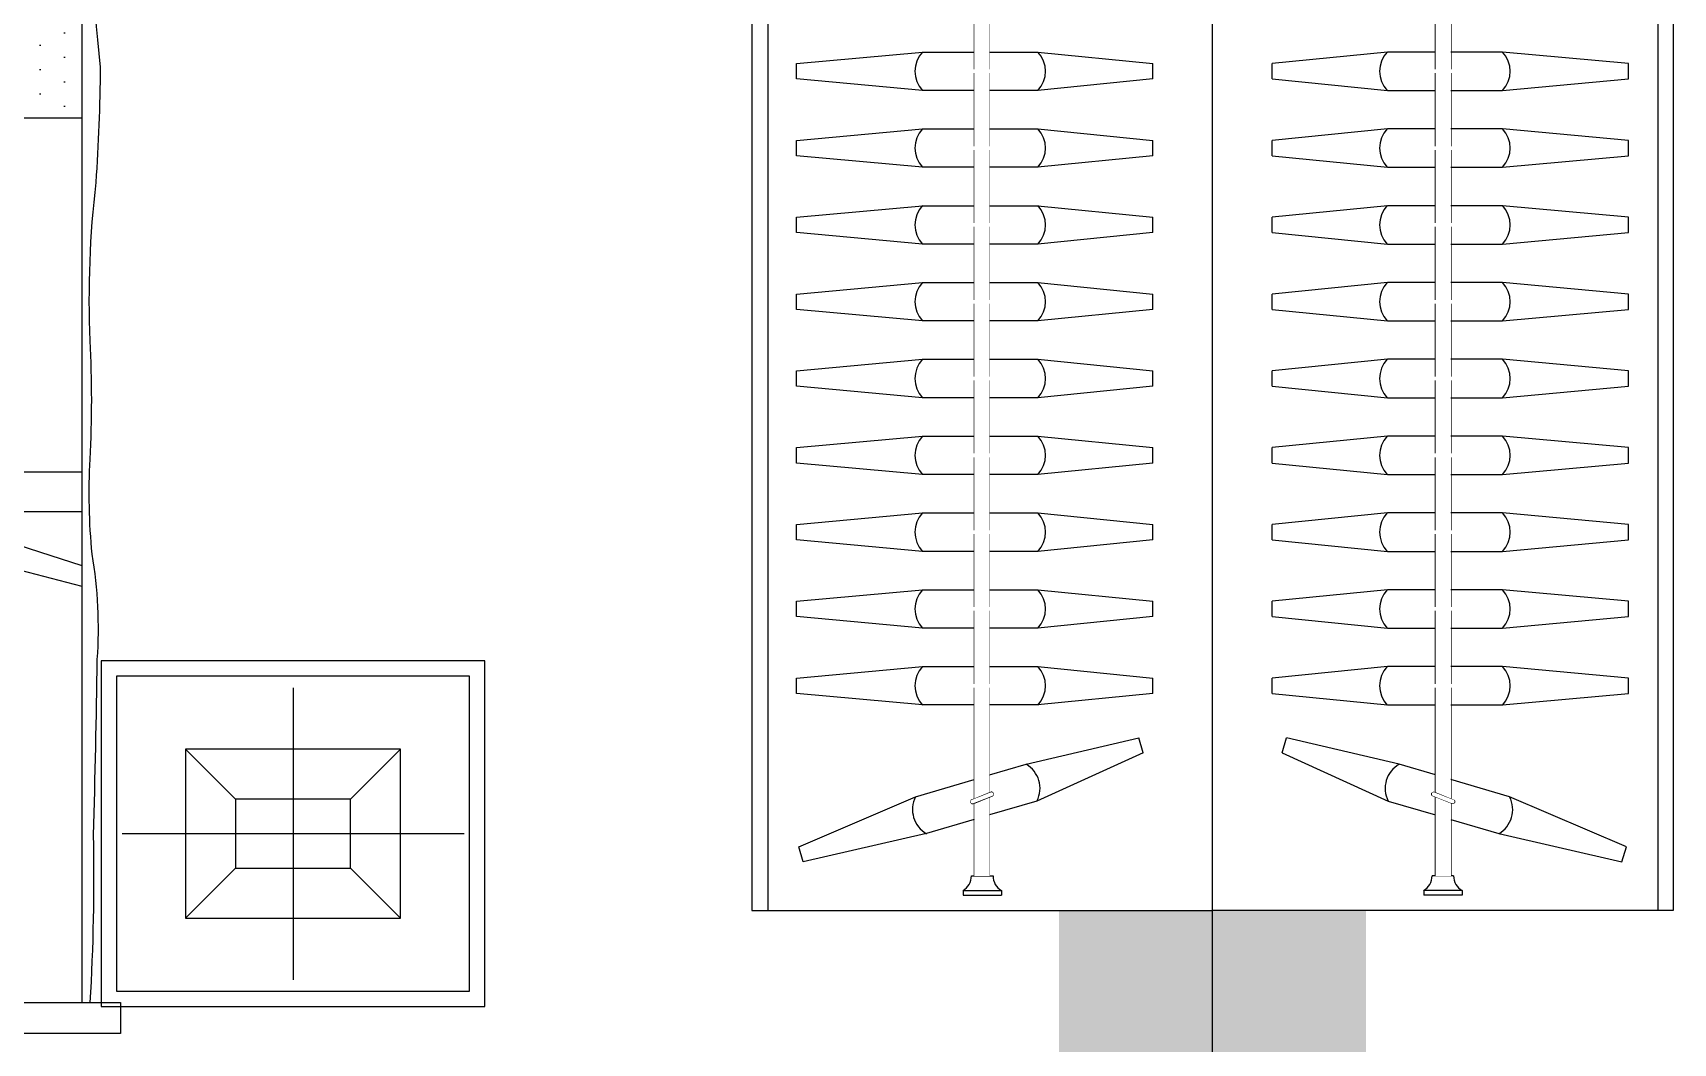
# Model space of a CAD drawing. Header units: millimetres. Extents: x -807114 to 558292, y -468455 to -61603.
# Drawn here: x -162073 to -159936, y -237987 to -236672 of the extents above; entities that cross this region are included whole.
import ezdxf

# ---------------------------------------------------------------- set-up
doc = ezdxf.new("R2010")
doc.units = ezdxf.units.MM
doc.header["$LTSCALE"] = 1000
doc.linetypes.add('DASH', pattern=[0.35, 0.25, -0.1])
doc.layers.add('FF-FURN', color=51, linetype='Continuous')
doc.layers.add('建-轴', color=1, linetype='Continuous')

# ---------------------------------------------------------------- blocks, each defined once
blk = doc.blocks.new('1800X2000床A')
at = {"linetype": 'Continuous'}
h = blk.add_hatch(dxfattribs=at)
h.set_pattern_fill('DOTS', color=57, scale=20, angle=90, style=0)
h.set_pattern_definition([(90, (-37064.08, -174013.955), (-31.75, 15.875), [0, -31.75])])
h.paths.add_polyline_path([(-900, -571.6), (-900, -171.6), (900, -171.6), (900, -571.6)])
for p, q in [((-900, 980), (-900, -1090.1)), ((900, 980), (900, -1090.1)), ((953.8, -980), (-946.7, -980))]:
    blk.add_line(p, q, dxfattribs=at)
at = {"color": 57, "linetype": 'Continuous'}
for p, q in [((900, 438.2), (585.8, 356.9)), ((900, 411.4), (-897.3, -171.6)), ((-946.7, 340.4), (-611.1, 340.4)), ((-169.7, 340.4), (140.3, 340.4)), ((656.5, 340.4), (900, 340.4)), ((-453.9, 289.6), (-946.7, 289.6)), ((402.8, 283.8), (-900, -78.9)), ((263.2, 289.6), (-292.6, 289.6)), ((900, 289.6), (424.5, 289.6)), ((900, -171.6), (-900, -171.6)), ((900, -571.6), (-900, -571.6))]:
    blk.add_line(p, q, dxfattribs=at)
at = {"linetype": 'Continuous'}
blk.add_lwpolyline([(-950, 1020), (-950, 980), (950, 980), (950, 1020), (-950, 1020), (-950, 980)], dxfattribs=at)
at = {"color": 53, "linetype": 'Continuous'}
for points in [[(914.4, -522.6, 0.011501), (915.4, -658.1, -0.027887), (914.1, -811.9, 0.011645), (918.1, -983.7, -0.522577), (807.1, -1071, -0.144021), (749, -1047.2, 0.120265), (697.5, -1028.7, 0.023323), (627.9, -1023.4, -0.068959), (565.4, -1028.2, -0.011626), (430.6, -1016.8, -0.119793), (399.6, -1010.6, 0.046791), (290.8, -1012.6, -0.023628), (190.8, -1010.5, 0.055897), (-51.3, -1012.9, -0.053528), (-91.8, -1019.8, -0.053528), (-132.3, -1012.9, 0.055897), (-374.4, -1010.5, -0.187873), (-362, -1012.6, 0.036947), (-499.8, -1010.6, 0.036442), (-634.8, -1025.7, -0.141351), (-765.6, -1028.2, 0.342539), (-828.1, -1048.6, -0.123892), (-881.4, -1090, -0.37589), (-955.7, -1056.7, -0.329446), (-938.7, -931.9, 0.211134), (-921.8, -890.9, -0.024888), (-915.1, -753.9, 0.06219), (-910.4, -626.7, 0.218233), (-943, -510.5, -0.123513), (-964.3, -410.6, -0.129887), (-943.7, -314.7, 0.095063), (-923.8, -182.3, -0.016498), (-918.2, -32.3, 0.039412), (-910.4, 173.7, -0.025508), (-910.4, 327.9, 0.038458), (-913, 451.6, -0.058958), (-919.7, 588.7, -0.00267), (-914.9, 817.2, -0.013848), (-913.2, 980, -0.011292)], [(910.6, 980, -0.018567), (914.9, 761.8, -0.00267), (919.7, 533.2, -0.058958), (913, 396.2, 0.038458), (910.4, 272.5, -0.025508), (910.4, 118.3, 0.039412), (918.2, -87.7, -0.016498), (923.8, -237.7)], [(923.8, -237.7, 0.037552), (914.4, -522.6)]]:
    blk.add_lwpolyline(points, format="xyb", dxfattribs=at)
for centre, radius, start, end in [((-407.9, -972.7), 1927.1, 79.5219, 101.0093), ((391.7, -1691.8), 2641.6, 82.6669, 98.5823), ((285.3, 706.9), 487.3, 329.872, 28.9386), ((443.9, 707.1), 1238, 170.1485, 190.6384), ((-1061.9, 702.8), 1018.5, 346.621, 13.2374), ((1936.5, 695.7), 1940.4, 173.0204, 186.6449), ((-404.9, -238.2), 948.7, 76.0297, 102.2512), ((375.5, -238.2), 948.7, 77.7488, 103.9703), ((29.9, 505.6), 661.9, 163.9263, 197.1409), ((-59.2, 505.6), 661.9, 342.8591, 16.0737), ((-1667.9, 484.6), 1505.1, 353.1514, 7.5533), ((1638.5, 484.6), 1505.1, 172.4467, 186.8486), ((393, 3966.4), 3498.4, 263.3537, 265.7442), ((293, 3966.4), 3498.4, 275.0712, 277.0989), ((-372, 3643.3), 3190, 262.7818, 265.3485), ((-472, 3643.3), 3190, 275.562, 277.4104), ((-376.1, 1254.1), 970.4, 256.4986, 282.0521), ((346.7, 1254.1), 970.4, 257.9479, 283.5014)]:
    blk.add_arc(centre, radius, start, end, dxfattribs=at)
at = {"color": 59, "linetype": 'Continuous'}
for centre, radius, start, end in [((-379.1, -2731.9), 3663.7, 84.876, 96.3909), ((1853.5, 686.6), 2630.3, 174.4826, 185.0365), ((-1148.5, 754.9), 1091.3, 346.1307, 9.5201), ((427.2, -2159.9), 3098.6, 84.0575, 98.1925), ((2200.9, 750.7), 2194.7, 175.1743, 187.1461), ((-109.7, 718.3), 864.5, 345.0144, 14.054), ((-1146.4, 492.4), 573.1, 340.1161, 22.5374), ((1117, 492.4), 573.1, 157.4626, 199.8839), ((-426.1, -501), 1200.4, 76.8202, 99.5534), ((259, 469.5), 481.3, 151.9201, 201.9524), ((396.7, -501), 1200.4, 80.4466, 103.1798), ((-288.4, 469.5), 481.3, 338.0476, 28.0799), ((-561.2, 2818.8), 2357, 279.7319, 282.3002), ((429.7, 3708.3), 3234.9, 262.6102, 264.7442), ((329.7, 3708.3), 3234.9, 274.8347, 277.4934), ((-461.2, 2818.8), 2357, 262.1069, 265.8698), ((-382.6, 2242.4), 1941.4, 262.7128, 276.541), ((353.3, 2242.4), 1941.4, 263.459, 277.2872)]:
    blk.add_arc(centre, radius, start, end, dxfattribs=at)
blk = doc.blocks.new('4afafaf2f2')
at = {"color": 59, "linetype": 'Continuous'}
for p, q in [((2143430.6, -977614.7), (2143430.6, -977169.2)), ((2143620.6, -977392), (2143240.6, -977392))]:
    blk.add_line(p, q, dxfattribs=at)
at = {"color": 57, "linetype": 'Continuous'}
for p, q in [((2143385.6, -977317), (2143320.6, -977252)), ((2143475.6, -977317), (2143540.6, -977252)), ((2143385.6, -977467), (2143320.6, -977532)), ((2143475.6, -977467), (2143540.6, -977532))]:
    blk.add_line(p, q, dxfattribs=at)
for points in [[(2143225.6, -977622), (2143635.6, -977622), (2143635.6, -977162), (2143225.6, -977162)], [(2143475.6, -977467), (2143475.6, -977317), (2143385.6, -977317), (2143385.6, -977467)]]:
    blk.add_lwpolyline(points, close=True, dxfattribs=at)
at = {"layer": 'FF-FURN'}
for points in [[(2143205.6, -977642), (2143655.6, -977642), (2143655.6, -977142), (2143205.6, -977142)], [(2143540.6, -977532), (2143540.6, -977252), (2143320.6, -977252), (2143320.6, -977532)]]:
    blk.add_lwpolyline(points, close=True, dxfattribs=at)

msp = doc.modelspace()

# ---------------------------------------------------------------- hatches: boundary and pattern name
h = msp.add_hatch(color=251)
h.dxf.hatch_style = 1
h.paths.add_polyline_path([(-160736.4, -237814.7), (-160736.4, -238214.7), (-160336.4, -238214.7), (-160336.4, -237814.7)])

# ---------------------------------------------------------------- linework, layer by layer
at = {"color": 8, "ltscale": 750}
for p, q in [((-160536.4, -237814.7), (-160536.4, -235314.7)), ((-160536.4, -237814.7), (-160536.4, -235314.7)), ((-159936.4, -235884.4), (-159936.4, -237814.7)), ((-161136.4, -235914.7), (-161136.4, -237814.7)), ((-161115.6, -235946.1), (-161115.6, -237814.7)), ((-159956.5, -235926.5), (-159956.5, -237814.7)), ((-161078.2, -236712.2), (-160914.1, -236697.2)), ((-161078.2, -236732.2), (-161078.2, -236712.2)), ((-160764.1, -236697.2), (-160614.1, -236712.2)), ((-160614.1, -236732.2), (-160614.1, -236712.2)), ((-160158.7, -236747.2), (-159994.7, -236732.2)), ((-159994.7, -236812.2), (-160158.7, -236797.2)), ((-159994.7, -236832.2), (-159994.7, -236812.2)), ((-160158.7, -236847.2), (-159994.7, -236832.2)), ((-159994.7, -236912.2), (-160158.7, -236897.2)), ((-159994.7, -236932.2), (-159994.7, -236912.2)), ((-160158.7, -236947.2), (-159994.7, -236932.2))]:
    msp.add_line(p, q, dxfattribs=at)
at = {"color": 8}
for p, q in [((-160308.7, -236697.2), (-160458.7, -236712.2)), ((-160458.7, -236732.2), (-160458.7, -236712.2)), ((-159994.7, -236712.2), (-160158.7, -236697.2)), ((-159994.7, -236732.2), (-159994.7, -236712.2)), ((-160914.1, -236747.2), (-161078.2, -236732.2)), ((-160614.1, -236732.2), (-160764.1, -236747.2)), ((-160458.7, -236732.2), (-160308.7, -236747.2)), ((-161078.2, -236812.2), (-160914.1, -236797.2)), ((-160764.1, -236797.2), (-160614.1, -236812.2)), ((-160308.7, -236797.2), (-160458.7, -236812.2)), ((-161078.2, -236832.2), (-161078.2, -236812.2)), ((-160614.1, -236832.2), (-160614.1, -236812.2)), ((-160458.7, -236832.2), (-160458.7, -236812.2)), ((-160914.1, -236847.2), (-161078.2, -236832.2)), ((-160614.1, -236832.2), (-160764.1, -236847.2)), ((-160458.7, -236832.2), (-160308.7, -236847.2)), ((-161078.2, -236912.2), (-160914.1, -236897.2)), ((-160764.1, -236897.2), (-160614.1, -236912.2)), ((-160308.7, -236897.2), (-160458.7, -236912.2)), ((-161078.2, -236932.2), (-161078.2, -236912.2)), ((-160614.1, -236932.2), (-160614.1, -236912.2)), ((-160458.7, -236932.2), (-160458.7, -236912.2)), ((-160914.1, -236947.2), (-161078.2, -236932.2)), ((-160614.1, -236932.2), (-160764.1, -236947.2)), ((-160458.7, -236932.2), (-160308.7, -236947.2)), ((-161078.2, -237012.2), (-160914.1, -236997.2)), ((-161078.2, -237032.2), (-161078.2, -237012.2)), ((-160764.1, -236997.2), (-160614.1, -237012.2)), ((-160614.1, -237032.2), (-160614.1, -237012.2)), ((-160308.7, -236997.2), (-160458.7, -237012.2)), ((-160458.7, -237032.2), (-160458.7, -237012.2)), ((-159994.7, -237012.2), (-160158.7, -236997.2)), ((-159994.7, -237032.2), (-159994.7, -237012.2)), ((-160914.1, -237047.2), (-161078.2, -237032.2)), ((-160614.1, -237032.2), (-160764.1, -237047.2)), ((-160458.7, -237032.2), (-160308.7, -237047.2)), ((-160158.7, -237047.2), (-159994.7, -237032.2)), ((-161078.2, -237112.2), (-160914.1, -237097.2)), ((-160764.1, -237097.2), (-160614.1, -237112.2)), ((-160308.7, -237097.2), (-160458.7, -237112.2)), ((-159994.7, -237112.2), (-160158.7, -237097.2)), ((-161078.2, -237132.2), (-161078.2, -237112.2)), ((-160614.1, -237132.2), (-160614.1, -237112.2)), ((-160458.7, -237132.2), (-160458.7, -237112.2)), ((-159994.7, -237132.2), (-159994.7, -237112.2)), ((-160914.1, -237147.2), (-161078.2, -237132.2)), ((-160614.1, -237132.2), (-160764.1, -237147.2)), ((-160458.7, -237132.2), (-160308.7, -237147.2)), ((-160158.7, -237147.2), (-159994.7, -237132.2)), ((-161078.2, -237212.2), (-160914.1, -237197.2)), ((-160764.1, -237197.2), (-160614.1, -237212.2)), ((-160308.7, -237197.2), (-160458.7, -237212.2)), ((-159994.7, -237212.2), (-160158.7, -237197.2)), ((-161078.2, -237232.2), (-161078.2, -237212.2)), ((-160614.1, -237232.2), (-160614.1, -237212.2)), ((-160458.7, -237232.2), (-160458.7, -237212.2)), ((-159994.7, -237232.2), (-159994.7, -237212.2)), ((-160914.1, -237247.2), (-161078.2, -237232.2)), ((-160614.1, -237232.2), (-160764.1, -237247.2)), ((-160458.7, -237232.2), (-160308.7, -237247.2)), ((-160158.7, -237247.2), (-159994.7, -237232.2)), ((-161078.2, -237312.2), (-160914.1, -237297.2)), ((-161078.2, -237332.2), (-161078.2, -237312.2)), ((-160764.1, -237297.2), (-160614.1, -237312.2)), ((-160614.1, -237332.2), (-160614.1, -237312.2)), ((-160308.7, -237297.2), (-160458.7, -237312.2)), ((-160458.7, -237332.2), (-160458.7, -237312.2)), ((-159994.7, -237312.2), (-160158.7, -237297.2)), ((-159994.7, -237332.2), (-159994.7, -237312.2)), ((-160914.1, -237347.2), (-161078.2, -237332.2)), ((-160614.1, -237332.2), (-160764.1, -237347.2)), ((-160458.7, -237332.2), (-160308.7, -237347.2)), ((-160158.7, -237347.2), (-159994.7, -237332.2)), ((-161078.2, -237412.2), (-160914.1, -237397.2)), ((-160764.1, -237397.2), (-160614.1, -237412.2)), ((-160308.7, -237397.2), (-160458.7, -237412.2)), ((-159994.7, -237412.2), (-160158.7, -237397.2)), ((-161078.2, -237432.2), (-161078.2, -237412.2)), ((-160614.1, -237432.2), (-160614.1, -237412.2)), ((-160458.7, -237432.2), (-160458.7, -237412.2)), ((-159994.7, -237432.2), (-159994.7, -237412.2)), ((-160914.1, -237447.2), (-161078.2, -237432.2)), ((-160614.1, -237432.2), (-160764.1, -237447.2)), ((-160458.7, -237432.2), (-160308.7, -237447.2)), ((-160158.7, -237447.2), (-159994.7, -237432.2)), ((-161078.2, -237512.2), (-160914.1, -237497.2)), ((-160764.1, -237497.2), (-160614.1, -237512.2)), ((-160308.7, -237497.2), (-160458.7, -237512.2)), ((-159994.7, -237512.2), (-160158.7, -237497.2)), ((-161078.2, -237532.2), (-161078.2, -237512.2)), ((-160614.1, -237532.2), (-160614.1, -237512.2)), ((-160458.7, -237532.2), (-160458.7, -237512.2)), ((-159994.7, -237532.2), (-159994.7, -237512.2)), ((-160914.1, -237547.2), (-161078.2, -237532.2)), ((-160614.1, -237532.2), (-160764.1, -237547.2)), ((-160458.7, -237532.2), (-160308.7, -237547.2)), ((-160158.7, -237547.2), (-159994.7, -237532.2)), ((-160779.4, -237624.3), (-160632.7, -237590.1)), ((-160627, -237609.3), (-160632.7, -237590.1)), ((-160445.8, -237609.3), (-160440.1, -237590.1)), ((-160293.4, -237624.3), (-160440.1, -237590.1)), ((-160627, -237609.3), (-160765.3, -237672.2)), ((-160445.8, -237609.3), (-160307.6, -237672.2)), ((-161075.4, -237732), (-160923.3, -237666.8)), ((-159997.4, -237732), (-160149.6, -237666.8)), ((-160909.1, -237714.7), (-161069.7, -237751.2)), ((-160163.7, -237714.7), (-160003.1, -237751.2)), ((-161069.7, -237751.2), (-161075.4, -237732)), ((-160003.1, -237751.2), (-159997.4, -237732)), ((-160850.4, -237769.7), (-160822.4, -237769.7)), ((-160850.4, -237769.7), (-160822.4, -237769.7)), ((-160222.4, -237769.7), (-160250.4, -237769.7)), ((-160222.4, -237769.7), (-160250.4, -237769.7)), ((-160861.4, -237788.7), (-160811.4, -237788.7)), ((-160861.4, -237788.7), (-160861.4, -237794.7)), ((-160861.4, -237788.7), (-160811.4, -237788.7)), ((-160861.4, -237788.7), (-160861.4, -237794.7)), ((-160861.4, -237794.7), (-160811.4, -237794.7)), ((-160811.4, -237788.7), (-160811.4, -237794.7)), ((-160811.4, -237788.7), (-160811.4, -237794.7)), ((-160211.4, -237788.7), (-160261.4, -237788.7)), ((-160261.4, -237788.7), (-160261.4, -237794.7)), ((-160211.4, -237788.7), (-160261.4, -237788.7)), ((-160261.4, -237788.7), (-160261.4, -237794.7)), ((-160211.4, -237794.7), (-160261.4, -237794.7)), ((-160211.4, -237788.7), (-160211.4, -237794.7)), ((-160211.4, -237788.7), (-160211.4, -237794.7))]:
    msp.add_line(p, q, dxfattribs=at)
at = {"ltscale": 750}
for p in [(-161136.4, -237814.7), (-159936.4, -237814.7)]:
    msp.add_line(p, (-160536.4, -237814.7), dxfattribs=at)
at = {"color": 8, "ltscale": 750}
for points in [[(-160826.8, -237769.7), (-160826.8, -235647.5), (-160846.8, -235647.5), (-160846.8, -237769.7)], [(-160246, -237769.7), (-160246, -235650.2), (-160226, -235650.2), (-160226, -237769.7)]]:
    msp.add_lwpolyline(points, close=True, dxfattribs=at)
for centre, start, end in [((-160887.8, -236722.2), 136.3972, 223.6028), ((-160790.3, -236722.2), 316.3972, 43.6028), ((-160185, -236722.2), 316.3972, 43.6028), ((-160185, -236822.2), 316.3972, 43.6028), ((-160185, -236922.2), 316.3972, 43.6028)]:
    msp.add_arc(centre, 36.3, start, end, dxfattribs=at)
at = {"color": 250}
for centre, start, end in [((-160282.5, -236722.2), 136.3972, 223.6028), ((-160887.8, -236822.2), 136.3972, 223.6028), ((-160790.3, -236822.2), 316.3972, 43.6028), ((-160282.5, -236822.2), 136.3972, 223.6028), ((-160887.8, -236922.2), 136.3972, 223.6028), ((-160790.3, -236922.2), 316.3972, 43.6028), ((-160282.5, -236922.2), 136.3972, 223.6028), ((-160887.8, -237022.2), 136.3972, 223.6028), ((-160790.3, -237022.2), 316.3972, 43.6028), ((-160282.5, -237022.2), 136.3972, 223.6028), ((-160185, -237022.2), 316.3972, 43.6028), ((-160887.8, -237122.2), 136.3972, 223.6028), ((-160790.3, -237122.2), 316.3972, 43.6028), ((-160282.5, -237122.2), 136.3972, 223.6028), ((-160185, -237122.2), 316.3972, 43.6028), ((-160887.8, -237222.2), 136.3972, 223.6028), ((-160790.3, -237222.2), 316.3972, 43.6028), ((-160282.5, -237222.2), 136.3972, 223.6028), ((-160185, -237222.2), 316.3972, 43.6028), ((-160887.8, -237322.2), 136.3972, 223.6028), ((-160790.3, -237322.2), 316.3972, 43.6028), ((-160282.5, -237322.2), 136.3972, 223.6028), ((-160185, -237322.2), 316.3972, 43.6028), ((-160887.8, -237422.2), 136.3972, 223.6028), ((-160790.3, -237422.2), 316.3972, 43.6028), ((-160282.5, -237422.2), 136.3972, 223.6028), ((-160185, -237422.2), 316.3972, 43.6028), ((-160887.8, -237522.2), 136.3972, 223.6028), ((-160790.3, -237522.2), 316.3972, 43.6028), ((-160282.5, -237522.2), 136.3972, 223.6028), ((-160185, -237522.2), 316.3972, 43.6028), ((-160797.5, -237655.7), 332.8523, 60.0579), ((-160275.3, -237655.7), 119.9421, 207.1477), ((-160891, -237683.3), 152.8523, 240.0579), ((-160181.8, -237683.3), 299.9421, 27.1477)]:
    msp.add_arc(centre, 36.3, start, end, dxfattribs=at)
at = {"color": 8}
for centre, start, end in [((-160872.4, -237769.7), 299.9156, 359.9473), ((-160872.4, -237769.7), 299.9156, 359.9473), ((-160800.5, -237769.7), 180.0527, 240.0844), ((-160800.5, -237769.7), 180.0527, 240.0844), ((-160272.4, -237769.7), 299.9156, 359.9473), ((-160272.4, -237769.7), 299.9156, 359.9473), ((-160200.5, -237769.7), 180.0527, 240.0844), ((-160200.5, -237769.7), 180.0527, 240.0844)]:
    msp.add_arc(centre, 21.9, start, end, dxfattribs=at)
at = {"layer": '建-轴', "linetype": 'DASH'}
msp.add_line((-160536.4, -247854.7), (-160536.4, -233294.7), dxfattribs=at)

# ---------------------------------------------------------------- block references
at = {"rotation": 90.00000000000018}
msp.add_blockref('4afafaf2f2', (-1139126.2, -2381145.4), dxfattribs=at)
at = {"layer": 'FF-FURN', "xscale": -1, "rotation": 180}
msp.add_blockref('1800X2000床A', (-162908.9, -236954.7), dxfattribs=at)

# ---------------------------------------------------------------- next in the draw order: wipeouts: each hides what was drawn before it
at = {"color": 8, "ltscale": 750}
for points in [[(-160826.8, -237769.7), (-160826.8, -235647.5), (-160846.8, -235647.5), (-160846.8, -237769.7)], [(-160246, -237769.7), (-160246, -235650.2), (-160226, -235650.2), (-160226, -237769.7)]]:
    msp.add_wipeout(points, dxfattribs=at)

# ---------------------------------------------------------------- next in the draw order: linework, layer by layer
at = {"color": 8}
for p, q in [((-160914.1, -236697.2), (-160846.8, -236697.2)), ((-160826.8, -236697.2), (-160764.1, -236697.2)), ((-160246, -236697.2), (-160308.7, -236697.2)), ((-160158.7, -236697.2), (-160226, -236697.2)), ((-160846.8, -236747.2), (-160914.1, -236747.2)), ((-160764.1, -236747.2), (-160826.8, -236747.2)), ((-160914.1, -236797.2), (-160846.8, -236797.2)), ((-160826.8, -236797.2), (-160764.1, -236797.2)), ((-160846.8, -236847.2), (-160914.1, -236847.2)), ((-160764.1, -236847.2), (-160826.8, -236847.2)), ((-160914.1, -236897.2), (-160846.8, -236897.2)), ((-160826.8, -236897.2), (-160764.1, -236897.2)), ((-160846.8, -236947.2), (-160914.1, -236947.2)), ((-160764.1, -236947.2), (-160826.8, -236947.2)), ((-160308.7, -236947.2), (-160246, -236947.2)), ((-160226, -236947.2), (-160158.7, -236947.2)), ((-160914.1, -236997.2), (-160846.8, -236997.2)), ((-160826.8, -236997.2), (-160764.1, -236997.2)), ((-160246, -236997.2), (-160308.7, -236997.2)), ((-160158.7, -236997.2), (-160226, -236997.2)), ((-160846.8, -237047.2), (-160914.1, -237047.2)), ((-160764.1, -237047.2), (-160826.8, -237047.2)), ((-160308.7, -237047.2), (-160246, -237047.2)), ((-160226, -237047.2), (-160158.7, -237047.2)), ((-160914.1, -237097.2), (-160846.8, -237097.2)), ((-160826.8, -237097.2), (-160764.1, -237097.2)), ((-160246, -237097.2), (-160308.7, -237097.2)), ((-160158.7, -237097.2), (-160226, -237097.2)), ((-160846.8, -237147.2), (-160914.1, -237147.2)), ((-160764.1, -237147.2), (-160826.8, -237147.2)), ((-160308.7, -237147.2), (-160246, -237147.2)), ((-160226, -237147.2), (-160158.7, -237147.2)), ((-160914.1, -237197.2), (-160846.8, -237197.2)), ((-160826.8, -237197.2), (-160764.1, -237197.2)), ((-160246, -237197.2), (-160308.7, -237197.2)), ((-160158.7, -237197.2), (-160226, -237197.2)), ((-160846.8, -237247.2), (-160914.1, -237247.2)), ((-160764.1, -237247.2), (-160826.8, -237247.2)), ((-160308.7, -237247.2), (-160246, -237247.2)), ((-160226, -237247.2), (-160158.7, -237247.2)), ((-160914.1, -237297.2), (-160846.8, -237297.2)), ((-160826.8, -237297.2), (-160764.1, -237297.2)), ((-160246, -237297.2), (-160308.7, -237297.2)), ((-160158.7, -237297.2), (-160226, -237297.2)), ((-160846.8, -237347.2), (-160914.1, -237347.2)), ((-160764.1, -237347.2), (-160826.8, -237347.2)), ((-160308.7, -237347.2), (-160246, -237347.2)), ((-160226, -237347.2), (-160158.7, -237347.2)), ((-160914.1, -237397.2), (-160846.8, -237397.2)), ((-160826.8, -237397.2), (-160764.1, -237397.2)), ((-160246, -237397.2), (-160308.7, -237397.2)), ((-160158.7, -237397.2), (-160226, -237397.2)), ((-160846.8, -237447.2), (-160914.1, -237447.2)), ((-160764.1, -237447.2), (-160826.8, -237447.2)), ((-160308.7, -237447.2), (-160246, -237447.2)), ((-160226, -237447.2), (-160158.7, -237447.2)), ((-160914.1, -237497.2), (-160846.8, -237497.2)), ((-160826.8, -237497.2), (-160764.1, -237497.2)), ((-160246, -237497.2), (-160308.7, -237497.2)), ((-160158.7, -237497.2), (-160226, -237497.2)), ((-160846.8, -237547.2), (-160914.1, -237547.2)), ((-160764.1, -237547.2), (-160826.8, -237547.2)), ((-160308.7, -237547.2), (-160246, -237547.2)), ((-160226, -237547.2), (-160158.7, -237547.2)), ((-160826.8, -237638.3), (-160779.4, -237624.3)), ((-160246, -237638.3), (-160293.4, -237624.3)), ((-160846.8, -237696.3), (-160909.1, -237714.7)), ((-160226, -237696.3), (-160163.7, -237714.7))]:
    msp.add_line(p, q, dxfattribs=at)
at = {"color": 8, "ltscale": 750}
for p, q in [((-160308.7, -236747.2), (-160246, -236747.2)), ((-160226, -236747.2), (-160158.7, -236747.2)), ((-160246, -236797.2), (-160308.7, -236797.2)), ((-160158.7, -236797.2), (-160226, -236797.2)), ((-160308.7, -236847.2), (-160246, -236847.2)), ((-160226, -236847.2), (-160158.7, -236847.2)), ((-160246, -236897.2), (-160308.7, -236897.2)), ((-160158.7, -236897.2), (-160226, -236897.2))]:
    msp.add_line(p, q, dxfattribs=at)
for points in [[(-160826.5, -237666.7), (-160823.2, -237665.4), (-160822.7, -237664.9), (-160822.4, -237664.6), (-160822.2, -237664.3), (-160822.1, -237663.9), (-160822, -237663.5), (-160822, -237663.1), (-160822, -237662.8), (-160822.1, -237662.4), (-160822.3, -237662.1), (-160822.4, -237661.8), (-160822.6, -237661.6), (-160822.9, -237661.4), (-160823.1, -237661.2), (-160823.4, -237661), (-160823.6, -237660.9), (-160824, -237660.8), (-160824.4, -237660.8), (-160824.8, -237660.8), (-160824.9, -237660.8), (-160850.5, -237670.9), (-160850.6, -237671), (-160850.7, -237671.1), (-160850.9, -237671.2), (-160851, -237671.3), (-160851.1, -237671.4), (-160851.2, -237671.6), (-160851.3, -237671.8), (-160851.4, -237671.9), (-160851.4, -237672.1), (-160851.5, -237672.3), (-160851.6, -237672.6), (-160851.5, -237673), (-160851.6, -237673.1), (-160851.6, -237673.3), (-160851.6, -237673.5), (-160851.5, -237673.7), (-160851.4, -237674), (-160851.3, -237674.1), (-160851.2, -237674.3), (-160851.1, -237674.4), (-160851.1, -237674.5), (-160850.9, -237674.7), (-160850.8, -237674.8), (-160850.7, -237674.9), (-160850.6, -237675), (-160850.4, -237675.1), (-160850.3, -237675.1), (-160850.2, -237675.2), (-160850, -237675.3), (-160849.9, -237675.3), (-160849.7, -237675.4), (-160849.5, -237675.4), (-160849.4, -237675.4), (-160849.2, -237675.4), (-160849, -237675.4), (-160848.8, -237675.4), (-160848.7, -237675.4), (-160848.5, -237675.3)], [(-160246.4, -237666.7), (-160249.6, -237665.4), (-160250.2, -237664.9), (-160250.4, -237664.6), (-160250.6, -237664.3), (-160250.8, -237663.9), (-160250.8, -237663.5), (-160250.8, -237663.1), (-160250.8, -237662.8), (-160250.7, -237662.4), (-160250.6, -237662.1), (-160250.4, -237661.8), (-160250.2, -237661.6), (-160250, -237661.4), (-160249.7, -237661.2), (-160249.4, -237661), (-160249.2, -237660.9), (-160248.8, -237660.8), (-160248.4, -237660.8), (-160248, -237660.8), (-160248, -237660.8), (-160222.3, -237670.9), (-160222.2, -237671), (-160222.1, -237671.1), (-160221.9, -237671.2), (-160221.9, -237671.3), (-160221.8, -237671.4), (-160221.6, -237671.6), (-160221.5, -237671.8), (-160221.5, -237671.9), (-160221.4, -237672.1), (-160221.3, -237672.3), (-160221.3, -237672.6), (-160221.3, -237673), (-160221.2, -237673.1), (-160221.2, -237673.3), (-160221.3, -237673.5), (-160221.3, -237673.7), (-160221.4, -237674), (-160221.5, -237674.1), (-160221.6, -237674.3), (-160221.7, -237674.4), (-160221.8, -237674.5), (-160221.9, -237674.7), (-160222, -237674.8), (-160222.1, -237674.9), (-160222.3, -237675), (-160222.4, -237675.1), (-160222.5, -237675.1), (-160222.7, -237675.2), (-160222.8, -237675.3), (-160223, -237675.3), (-160223.1, -237675.4), (-160223.3, -237675.4), (-160223.5, -237675.4), (-160223.6, -237675.4), (-160223.8, -237675.4), (-160224, -237675.4), (-160224.2, -237675.4), (-160224.4, -237675.3)]]:
    msp.add_lwpolyline(points, close=True, dxfattribs=at)

# ---------------------------------------------------------------- next in the draw order: wipeouts: each hides what was drawn before it
for points in [[(-160826.6, -236724.6), (-160823.1, -236724.6), (-160822.4, -236724.4), (-160822.1, -236724.2), (-160821.8, -236724), (-160821.5, -236723.6), (-160821.3, -236723.3), (-160821.2, -236722.9), (-160821.1, -236722.6), (-160821, -236722.2), (-160821, -236721.9), (-160821.1, -236721.6), (-160821.2, -236721.3), (-160821.3, -236721), (-160821.5, -236720.7), (-160821.7, -236720.5), (-160821.9, -236720.3), (-160822.2, -236720.1), (-160822.6, -236719.9), (-160822.9, -236719.8), (-160823, -236719.8), (-160850.5, -236719.8), (-160850.7, -236719.8), (-160850.8, -236719.8), (-160851, -236719.9), (-160851.1, -236720), (-160851.3, -236720), (-160851.4, -236720.1), (-160851.6, -236720.3), (-160851.7, -236720.4), (-160851.9, -236720.5), (-160852, -236720.7), (-160852.2, -236720.9), (-160852.3, -236721.3), (-160852.4, -236721.4), (-160852.4, -236721.5), (-160852.4, -236721.7), (-160852.5, -236722), (-160852.5, -236722.3), (-160852.5, -236722.4), (-160852.4, -236722.6), (-160852.4, -236722.8), (-160852.4, -236722.9), (-160852.3, -236723.1), (-160852.2, -236723.2), (-160852.2, -236723.4), (-160852.1, -236723.5), (-160852, -236723.6), (-160851.9, -236723.7), (-160851.8, -236723.9), (-160851.7, -236724), (-160851.6, -236724.1), (-160851.4, -236724.2), (-160851.2, -236724.3), (-160851.1, -236724.4), (-160851, -236724.4), (-160850.8, -236724.5), (-160850.6, -236724.5), (-160850.5, -236724.6), (-160850.2, -236724.6)], [(-160246.2, -236724.6), (-160249.7, -236724.6), (-160250.4, -236724.4), (-160250.7, -236724.2), (-160251, -236724), (-160251.3, -236723.6), (-160251.5, -236723.3), (-160251.7, -236722.9), (-160251.8, -236722.6), (-160251.8, -236722.2), (-160251.8, -236721.9), (-160251.7, -236721.6), (-160251.6, -236721.3), (-160251.5, -236721), (-160251.3, -236720.7), (-160251.1, -236720.5), (-160251, -236720.3), (-160250.6, -236720.1), (-160250.3, -236719.9), (-160249.9, -236719.8), (-160249.8, -236719.8), (-160222.3, -236719.8), (-160222.2, -236719.8), (-160222.1, -236719.8), (-160221.8, -236719.9), (-160221.7, -236720), (-160221.6, -236720), (-160221.4, -236720.1), (-160221.2, -236720.3), (-160221.1, -236720.4), (-160221, -236720.5), (-160220.8, -236720.7), (-160220.7, -236720.9), (-160220.6, -236721.3), (-160220.5, -236721.4), (-160220.4, -236721.5), (-160220.4, -236721.7), (-160220.3, -236722), (-160220.3, -236722.3), (-160220.4, -236722.4), (-160220.4, -236722.6), (-160220.4, -236722.8), (-160220.5, -236722.9), (-160220.5, -236723.1), (-160220.6, -236723.2), (-160220.7, -236723.4), (-160220.7, -236723.5), (-160220.8, -236723.6), (-160220.9, -236723.7), (-160221, -236723.9), (-160221.2, -236724), (-160221.3, -236724.1), (-160221.4, -236724.2), (-160221.6, -236724.3), (-160221.7, -236724.4), (-160221.8, -236724.4), (-160222, -236724.5), (-160222.2, -236724.5), (-160222.4, -236724.6), (-160222.6, -236724.6)], [(-160826.6, -236824.6), (-160823.1, -236824.6), (-160822.4, -236824.4), (-160822.1, -236824.2), (-160821.8, -236824), (-160821.5, -236823.6), (-160821.3, -236823.3), (-160821.2, -236822.9), (-160821.1, -236822.6), (-160821, -236822.2), (-160821, -236821.9), (-160821.1, -236821.6), (-160821.2, -236821.3), (-160821.3, -236821), (-160821.5, -236820.7), (-160821.7, -236820.5), (-160821.9, -236820.3), (-160822.2, -236820.1), (-160822.6, -236819.9), (-160822.9, -236819.8), (-160823, -236819.8), (-160850.5, -236819.8), (-160850.7, -236819.8), (-160850.8, -236819.8), (-160851, -236819.9), (-160851.1, -236820), (-160851.3, -236820), (-160851.4, -236820.1), (-160851.6, -236820.3), (-160851.7, -236820.4), (-160851.9, -236820.5), (-160852, -236820.7), (-160852.2, -236820.9), (-160852.3, -236821.3), (-160852.4, -236821.4), (-160852.4, -236821.5), (-160852.4, -236821.7), (-160852.5, -236822), (-160852.5, -236822.3), (-160852.5, -236822.4), (-160852.4, -236822.6), (-160852.4, -236822.8), (-160852.4, -236822.9), (-160852.3, -236823.1), (-160852.2, -236823.2), (-160852.2, -236823.4), (-160852.1, -236823.5), (-160852, -236823.6), (-160851.9, -236823.7), (-160851.8, -236823.9), (-160851.7, -236824), (-160851.6, -236824.1), (-160851.4, -236824.2), (-160851.2, -236824.3), (-160851.1, -236824.4), (-160851, -236824.4), (-160850.8, -236824.5), (-160850.6, -236824.5), (-160850.5, -236824.6), (-160850.2, -236824.6)], [(-160246.2, -236824.6), (-160249.7, -236824.6), (-160250.4, -236824.4), (-160250.7, -236824.2), (-160251, -236824), (-160251.3, -236823.6), (-160251.5, -236823.3), (-160251.7, -236822.9), (-160251.8, -236822.6), (-160251.8, -236822.2), (-160251.8, -236821.9), (-160251.7, -236821.6), (-160251.6, -236821.3), (-160251.5, -236821), (-160251.3, -236820.7), (-160251.1, -236820.5), (-160251, -236820.3), (-160250.6, -236820.1), (-160250.3, -236819.9), (-160249.9, -236819.8), (-160249.8, -236819.8), (-160222.3, -236819.8), (-160222.2, -236819.8), (-160222.1, -236819.8), (-160221.8, -236819.9), (-160221.7, -236820), (-160221.6, -236820), (-160221.4, -236820.1), (-160221.2, -236820.3), (-160221.1, -236820.4), (-160221, -236820.5), (-160220.8, -236820.7), (-160220.7, -236820.9), (-160220.6, -236821.3), (-160220.5, -236821.4), (-160220.4, -236821.5), (-160220.4, -236821.7), (-160220.3, -236822), (-160220.3, -236822.3), (-160220.4, -236822.4), (-160220.4, -236822.6), (-160220.4, -236822.8), (-160220.5, -236822.9), (-160220.5, -236823.1), (-160220.6, -236823.2), (-160220.7, -236823.4), (-160220.7, -236823.5), (-160220.8, -236823.6), (-160220.9, -236823.7), (-160221, -236823.9), (-160221.2, -236824), (-160221.3, -236824.1), (-160221.4, -236824.2), (-160221.6, -236824.3), (-160221.7, -236824.4), (-160221.8, -236824.4), (-160222, -236824.5), (-160222.2, -236824.5), (-160222.4, -236824.6), (-160222.6, -236824.6)], [(-160826.6, -236924.6), (-160823.1, -236924.6), (-160822.4, -236924.4), (-160822.1, -236924.2), (-160821.8, -236924), (-160821.5, -236923.6), (-160821.3, -236923.3), (-160821.2, -236922.9), (-160821.1, -236922.6), (-160821, -236922.2), (-160821, -236921.9), (-160821.1, -236921.6), (-160821.2, -236921.3), (-160821.3, -236921), (-160821.5, -236920.7), (-160821.7, -236920.5), (-160821.9, -236920.3), (-160822.2, -236920.1), (-160822.6, -236919.9), (-160822.9, -236919.8), (-160823, -236919.8), (-160850.5, -236919.8), (-160850.7, -236919.8), (-160850.8, -236919.8), (-160851, -236919.9), (-160851.1, -236920), (-160851.3, -236920), (-160851.4, -236920.1), (-160851.6, -236920.3), (-160851.7, -236920.4), (-160851.9, -236920.5), (-160852, -236920.7), (-160852.2, -236920.9), (-160852.3, -236921.3), (-160852.4, -236921.4), (-160852.4, -236921.5), (-160852.4, -236921.7), (-160852.5, -236922), (-160852.5, -236922.3), (-160852.5, -236922.4), (-160852.4, -236922.6), (-160852.4, -236922.8), (-160852.4, -236922.9), (-160852.3, -236923.1), (-160852.2, -236923.2), (-160852.2, -236923.4), (-160852.1, -236923.5), (-160852, -236923.6), (-160851.9, -236923.7), (-160851.8, -236923.9), (-160851.7, -236924), (-160851.6, -236924.1), (-160851.4, -236924.2), (-160851.2, -236924.3), (-160851.1, -236924.4), (-160851, -236924.4), (-160850.8, -236924.5), (-160850.6, -236924.5), (-160850.5, -236924.6), (-160850.2, -236924.6)], [(-160246.2, -236924.6), (-160249.7, -236924.6), (-160250.4, -236924.4), (-160250.7, -236924.2), (-160251, -236924), (-160251.3, -236923.6), (-160251.5, -236923.3), (-160251.7, -236922.9), (-160251.8, -236922.6), (-160251.8, -236922.2), (-160251.8, -236921.9), (-160251.7, -236921.6), (-160251.6, -236921.3), (-160251.5, -236921), (-160251.3, -236920.7), (-160251.1, -236920.5), (-160251, -236920.3), (-160250.6, -236920.1), (-160250.3, -236919.9), (-160249.9, -236919.8), (-160249.8, -236919.8), (-160222.3, -236919.8), (-160222.2, -236919.8), (-160222.1, -236919.8), (-160221.8, -236919.9), (-160221.7, -236920), (-160221.6, -236920), (-160221.4, -236920.1), (-160221.2, -236920.3), (-160221.1, -236920.4), (-160221, -236920.5), (-160220.8, -236920.7), (-160220.7, -236920.9), (-160220.6, -236921.3), (-160220.5, -236921.4), (-160220.4, -236921.5), (-160220.4, -236921.7), (-160220.3, -236922), (-160220.3, -236922.3), (-160220.4, -236922.4), (-160220.4, -236922.6), (-160220.4, -236922.8), (-160220.5, -236922.9), (-160220.5, -236923.1), (-160220.6, -236923.2), (-160220.7, -236923.4), (-160220.7, -236923.5), (-160220.8, -236923.6), (-160220.9, -236923.7), (-160221, -236923.9), (-160221.2, -236924), (-160221.3, -236924.1), (-160221.4, -236924.2), (-160221.6, -236924.3), (-160221.7, -236924.4), (-160221.8, -236924.4), (-160222, -236924.5), (-160222.2, -236924.5), (-160222.4, -236924.6), (-160222.6, -236924.6)], [(-160826.6, -237024.6), (-160823.1, -237024.6), (-160822.4, -237024.4), (-160822.1, -237024.2), (-160821.8, -237024), (-160821.5, -237023.6), (-160821.3, -237023.3), (-160821.2, -237022.9), (-160821.1, -237022.6), (-160821, -237022.2), (-160821, -237021.9), (-160821.1, -237021.6), (-160821.2, -237021.3), (-160821.3, -237021), (-160821.5, -237020.7), (-160821.7, -237020.5), (-160821.9, -237020.3), (-160822.2, -237020.1), (-160822.6, -237019.9), (-160822.9, -237019.8), (-160823, -237019.8), (-160850.5, -237019.8), (-160850.7, -237019.8), (-160850.8, -237019.8), (-160851, -237019.9), (-160851.1, -237020), (-160851.3, -237020), (-160851.4, -237020.1), (-160851.6, -237020.3), (-160851.7, -237020.4), (-160851.9, -237020.5), (-160852, -237020.7), (-160852.2, -237020.9), (-160852.3, -237021.3), (-160852.4, -237021.4), (-160852.4, -237021.5), (-160852.4, -237021.7), (-160852.5, -237022), (-160852.5, -237022.3), (-160852.5, -237022.4), (-160852.4, -237022.6), (-160852.4, -237022.8), (-160852.4, -237022.9), (-160852.3, -237023.1), (-160852.2, -237023.2), (-160852.2, -237023.4), (-160852.1, -237023.5), (-160852, -237023.6), (-160851.9, -237023.7), (-160851.8, -237023.9), (-160851.7, -237024), (-160851.6, -237024.1), (-160851.4, -237024.2), (-160851.2, -237024.3), (-160851.1, -237024.4), (-160851, -237024.4), (-160850.8, -237024.5), (-160850.6, -237024.5), (-160850.5, -237024.6), (-160850.2, -237024.6)], [(-160246.2, -237024.6), (-160249.7, -237024.6), (-160250.4, -237024.4), (-160250.7, -237024.2), (-160251, -237024), (-160251.3, -237023.6), (-160251.5, -237023.3), (-160251.7, -237022.9), (-160251.8, -237022.6), (-160251.8, -237022.2), (-160251.8, -237021.9), (-160251.7, -237021.6), (-160251.6, -237021.3), (-160251.5, -237021), (-160251.3, -237020.7), (-160251.1, -237020.5), (-160251, -237020.3), (-160250.6, -237020.1), (-160250.3, -237019.9), (-160249.9, -237019.8), (-160249.8, -237019.8), (-160222.3, -237019.8), (-160222.2, -237019.8), (-160222.1, -237019.8), (-160221.8, -237019.9), (-160221.7, -237020), (-160221.6, -237020), (-160221.4, -237020.1), (-160221.2, -237020.3), (-160221.1, -237020.4), (-160221, -237020.5), (-160220.8, -237020.7), (-160220.7, -237020.9), (-160220.6, -237021.3), (-160220.5, -237021.4), (-160220.4, -237021.5), (-160220.4, -237021.7), (-160220.3, -237022), (-160220.3, -237022.3), (-160220.4, -237022.4), (-160220.4, -237022.6), (-160220.4, -237022.8), (-160220.5, -237022.9), (-160220.5, -237023.1), (-160220.6, -237023.2), (-160220.7, -237023.4), (-160220.7, -237023.5), (-160220.8, -237023.6), (-160220.9, -237023.7), (-160221, -237023.9), (-160221.2, -237024), (-160221.3, -237024.1), (-160221.4, -237024.2), (-160221.6, -237024.3), (-160221.7, -237024.4), (-160221.8, -237024.4), (-160222, -237024.5), (-160222.2, -237024.5), (-160222.4, -237024.6), (-160222.6, -237024.6)], [(-160826.6, -237124.6), (-160823.1, -237124.6), (-160822.4, -237124.4), (-160822.1, -237124.2), (-160821.8, -237124), (-160821.5, -237123.6), (-160821.3, -237123.3), (-160821.2, -237122.9), (-160821.1, -237122.6), (-160821, -237122.2), (-160821, -237121.9), (-160821.1, -237121.6), (-160821.2, -237121.3), (-160821.3, -237121), (-160821.5, -237120.7), (-160821.7, -237120.5), (-160821.9, -237120.3), (-160822.2, -237120.1), (-160822.6, -237119.9), (-160822.9, -237119.8), (-160823, -237119.8), (-160850.5, -237119.8), (-160850.7, -237119.8), (-160850.8, -237119.8), (-160851, -237119.9), (-160851.1, -237120), (-160851.3, -237120), (-160851.4, -237120.1), (-160851.6, -237120.3), (-160851.7, -237120.4), (-160851.9, -237120.5), (-160852, -237120.7), (-160852.2, -237120.9), (-160852.3, -237121.3), (-160852.4, -237121.4), (-160852.4, -237121.5), (-160852.4, -237121.7), (-160852.5, -237122), (-160852.5, -237122.3), (-160852.5, -237122.4), (-160852.4, -237122.6), (-160852.4, -237122.8), (-160852.4, -237122.9), (-160852.3, -237123.1), (-160852.2, -237123.2), (-160852.2, -237123.4), (-160852.1, -237123.5), (-160852, -237123.6), (-160851.9, -237123.7), (-160851.8, -237123.9), (-160851.7, -237124), (-160851.6, -237124.1), (-160851.4, -237124.2), (-160851.2, -237124.3), (-160851.1, -237124.4), (-160851, -237124.4), (-160850.8, -237124.5), (-160850.6, -237124.5), (-160850.5, -237124.6), (-160850.2, -237124.6)], [(-160246.2, -237124.6), (-160249.7, -237124.6), (-160250.4, -237124.4), (-160250.7, -237124.2), (-160251, -237124), (-160251.3, -237123.6), (-160251.5, -237123.3), (-160251.7, -237122.9), (-160251.8, -237122.6), (-160251.8, -237122.2), (-160251.8, -237121.9), (-160251.7, -237121.6), (-160251.6, -237121.3), (-160251.5, -237121), (-160251.3, -237120.7), (-160251.1, -237120.5), (-160251, -237120.3), (-160250.6, -237120.1), (-160250.3, -237119.9), (-160249.9, -237119.8), (-160249.8, -237119.8), (-160222.3, -237119.8), (-160222.2, -237119.8), (-160222.1, -237119.8), (-160221.8, -237119.9), (-160221.7, -237120), (-160221.6, -237120), (-160221.4, -237120.1), (-160221.2, -237120.3), (-160221.1, -237120.4), (-160221, -237120.5), (-160220.8, -237120.7), (-160220.7, -237120.9), (-160220.6, -237121.3), (-160220.5, -237121.4), (-160220.4, -237121.5), (-160220.4, -237121.7), (-160220.3, -237122), (-160220.3, -237122.3), (-160220.4, -237122.4), (-160220.4, -237122.6), (-160220.4, -237122.8), (-160220.5, -237122.9), (-160220.5, -237123.1), (-160220.6, -237123.2), (-160220.7, -237123.4), (-160220.7, -237123.5), (-160220.8, -237123.6), (-160220.9, -237123.7), (-160221, -237123.9), (-160221.2, -237124), (-160221.3, -237124.1), (-160221.4, -237124.2), (-160221.6, -237124.3), (-160221.7, -237124.4), (-160221.8, -237124.4), (-160222, -237124.5), (-160222.2, -237124.5), (-160222.4, -237124.6), (-160222.6, -237124.6)], [(-160826.6, -237224.6), (-160823.1, -237224.6), (-160822.4, -237224.4), (-160822.1, -237224.2), (-160821.8, -237224), (-160821.5, -237223.6), (-160821.3, -237223.3), (-160821.2, -237222.9), (-160821.1, -237222.6), (-160821, -237222.2), (-160821, -237221.9), (-160821.1, -237221.6), (-160821.2, -237221.3), (-160821.3, -237221), (-160821.5, -237220.7), (-160821.7, -237220.5), (-160821.9, -237220.3), (-160822.2, -237220.1), (-160822.6, -237219.9), (-160822.9, -237219.8), (-160823, -237219.8), (-160850.5, -237219.8), (-160850.7, -237219.8), (-160850.8, -237219.8), (-160851, -237219.9), (-160851.1, -237220), (-160851.3, -237220), (-160851.4, -237220.1), (-160851.6, -237220.3), (-160851.7, -237220.4), (-160851.9, -237220.5), (-160852, -237220.7), (-160852.2, -237220.9), (-160852.3, -237221.3), (-160852.4, -237221.4), (-160852.4, -237221.5), (-160852.4, -237221.7), (-160852.5, -237222), (-160852.5, -237222.3), (-160852.5, -237222.4), (-160852.4, -237222.6), (-160852.4, -237222.8), (-160852.4, -237222.9), (-160852.3, -237223.1), (-160852.2, -237223.2), (-160852.2, -237223.4), (-160852.1, -237223.5), (-160852, -237223.6), (-160851.9, -237223.7), (-160851.8, -237223.9), (-160851.7, -237224), (-160851.6, -237224.1), (-160851.4, -237224.2), (-160851.2, -237224.3), (-160851.1, -237224.4), (-160851, -237224.4), (-160850.8, -237224.5), (-160850.6, -237224.5), (-160850.5, -237224.6), (-160850.2, -237224.6)], [(-160246.2, -237224.6), (-160249.7, -237224.6), (-160250.4, -237224.4), (-160250.7, -237224.2), (-160251, -237224), (-160251.3, -237223.6), (-160251.5, -237223.3), (-160251.7, -237222.9), (-160251.8, -237222.6), (-160251.8, -237222.2), (-160251.8, -237221.9), (-160251.7, -237221.6), (-160251.6, -237221.3), (-160251.5, -237221), (-160251.3, -237220.7), (-160251.1, -237220.5), (-160251, -237220.3), (-160250.6, -237220.1), (-160250.3, -237219.9), (-160249.9, -237219.8), (-160249.8, -237219.8), (-160222.3, -237219.8), (-160222.2, -237219.8), (-160222.1, -237219.8), (-160221.8, -237219.9), (-160221.7, -237220), (-160221.6, -237220), (-160221.4, -237220.1), (-160221.2, -237220.3), (-160221.1, -237220.4), (-160221, -237220.5), (-160220.8, -237220.7), (-160220.7, -237220.9), (-160220.6, -237221.3), (-160220.5, -237221.4), (-160220.4, -237221.5), (-160220.4, -237221.7), (-160220.3, -237222), (-160220.3, -237222.3), (-160220.4, -237222.4), (-160220.4, -237222.6), (-160220.4, -237222.8), (-160220.5, -237222.9), (-160220.5, -237223.1), (-160220.6, -237223.2), (-160220.7, -237223.4), (-160220.7, -237223.5), (-160220.8, -237223.6), (-160220.9, -237223.7), (-160221, -237223.9), (-160221.2, -237224), (-160221.3, -237224.1), (-160221.4, -237224.2), (-160221.6, -237224.3), (-160221.7, -237224.4), (-160221.8, -237224.4), (-160222, -237224.5), (-160222.2, -237224.5), (-160222.4, -237224.6), (-160222.6, -237224.6)], [(-160826.6, -237324.6), (-160823.1, -237324.6), (-160822.4, -237324.4), (-160822.1, -237324.2), (-160821.8, -237324), (-160821.5, -237323.6), (-160821.3, -237323.3), (-160821.2, -237322.9), (-160821.1, -237322.6), (-160821, -237322.2), (-160821, -237321.9), (-160821.1, -237321.6), (-160821.2, -237321.3), (-160821.3, -237321), (-160821.5, -237320.7), (-160821.7, -237320.5), (-160821.9, -237320.3), (-160822.2, -237320.1), (-160822.6, -237319.9), (-160822.9, -237319.8), (-160823, -237319.8), (-160850.5, -237319.8), (-160850.7, -237319.8), (-160850.8, -237319.8), (-160851, -237319.9), (-160851.1, -237320), (-160851.3, -237320), (-160851.4, -237320.1), (-160851.6, -237320.3), (-160851.7, -237320.4), (-160851.9, -237320.5), (-160852, -237320.7), (-160852.2, -237320.9), (-160852.3, -237321.3), (-160852.4, -237321.4), (-160852.4, -237321.5), (-160852.4, -237321.7), (-160852.5, -237322), (-160852.5, -237322.3), (-160852.5, -237322.4), (-160852.4, -237322.6), (-160852.4, -237322.8), (-160852.4, -237322.9), (-160852.3, -237323.1), (-160852.2, -237323.2), (-160852.2, -237323.4), (-160852.1, -237323.5), (-160852, -237323.6), (-160851.9, -237323.7), (-160851.8, -237323.9), (-160851.7, -237324), (-160851.6, -237324.1), (-160851.4, -237324.2), (-160851.2, -237324.3), (-160851.1, -237324.4), (-160851, -237324.4), (-160850.8, -237324.5), (-160850.6, -237324.5), (-160850.5, -237324.6), (-160850.2, -237324.6)], [(-160246.2, -237324.6), (-160249.7, -237324.6), (-160250.4, -237324.4), (-160250.7, -237324.2), (-160251, -237324), (-160251.3, -237323.6), (-160251.5, -237323.3), (-160251.7, -237322.9), (-160251.8, -237322.6), (-160251.8, -237322.2), (-160251.8, -237321.9), (-160251.7, -237321.6), (-160251.6, -237321.3), (-160251.5, -237321), (-160251.3, -237320.7), (-160251.1, -237320.5), (-160251, -237320.3), (-160250.6, -237320.1), (-160250.3, -237319.9), (-160249.9, -237319.8), (-160249.8, -237319.8), (-160222.3, -237319.8), (-160222.2, -237319.8), (-160222.1, -237319.8), (-160221.8, -237319.9), (-160221.7, -237320), (-160221.6, -237320), (-160221.4, -237320.1), (-160221.2, -237320.3), (-160221.1, -237320.4), (-160221, -237320.5), (-160220.8, -237320.7), (-160220.7, -237320.9), (-160220.6, -237321.3), (-160220.5, -237321.4), (-160220.4, -237321.5), (-160220.4, -237321.7), (-160220.3, -237322), (-160220.3, -237322.3), (-160220.4, -237322.4), (-160220.4, -237322.6), (-160220.4, -237322.8), (-160220.5, -237322.9), (-160220.5, -237323.1), (-160220.6, -237323.2), (-160220.7, -237323.4), (-160220.7, -237323.5), (-160220.8, -237323.6), (-160220.9, -237323.7), (-160221, -237323.9), (-160221.2, -237324), (-160221.3, -237324.1), (-160221.4, -237324.2), (-160221.6, -237324.3), (-160221.7, -237324.4), (-160221.8, -237324.4), (-160222, -237324.5), (-160222.2, -237324.5), (-160222.4, -237324.6), (-160222.6, -237324.6)], [(-160826.6, -237424.6), (-160823.1, -237424.6), (-160822.4, -237424.4), (-160822.1, -237424.2), (-160821.8, -237424), (-160821.5, -237423.6), (-160821.3, -237423.3), (-160821.2, -237422.9), (-160821.1, -237422.6), (-160821, -237422.2), (-160821, -237421.9), (-160821.1, -237421.6), (-160821.2, -237421.3), (-160821.3, -237421), (-160821.5, -237420.7), (-160821.7, -237420.5), (-160821.9, -237420.3), (-160822.2, -237420.1), (-160822.6, -237419.9), (-160822.9, -237419.8), (-160823, -237419.8), (-160850.5, -237419.8), (-160850.7, -237419.8), (-160850.8, -237419.8), (-160851, -237419.9), (-160851.1, -237420), (-160851.3, -237420), (-160851.4, -237420.1), (-160851.6, -237420.3), (-160851.7, -237420.4), (-160851.9, -237420.5), (-160852, -237420.7), (-160852.2, -237420.9), (-160852.3, -237421.3), (-160852.4, -237421.4), (-160852.4, -237421.5), (-160852.4, -237421.7), (-160852.5, -237422), (-160852.5, -237422.3), (-160852.5, -237422.4), (-160852.4, -237422.6), (-160852.4, -237422.8), (-160852.4, -237422.9), (-160852.3, -237423.1), (-160852.2, -237423.2), (-160852.2, -237423.4), (-160852.1, -237423.5), (-160852, -237423.6), (-160851.9, -237423.7), (-160851.8, -237423.9), (-160851.7, -237424), (-160851.6, -237424.1), (-160851.4, -237424.2), (-160851.2, -237424.3), (-160851.1, -237424.4), (-160851, -237424.4), (-160850.8, -237424.5), (-160850.6, -237424.5), (-160850.5, -237424.6), (-160850.2, -237424.6)], [(-160246.2, -237424.6), (-160249.7, -237424.6), (-160250.4, -237424.4), (-160250.7, -237424.2), (-160251, -237424), (-160251.3, -237423.6), (-160251.5, -237423.3), (-160251.7, -237422.9), (-160251.8, -237422.6), (-160251.8, -237422.2), (-160251.8, -237421.9), (-160251.7, -237421.6), (-160251.6, -237421.3), (-160251.5, -237421), (-160251.3, -237420.7), (-160251.1, -237420.5), (-160251, -237420.3), (-160250.6, -237420.1), (-160250.3, -237419.9), (-160249.9, -237419.8), (-160249.8, -237419.8), (-160222.3, -237419.8), (-160222.2, -237419.8), (-160222.1, -237419.8), (-160221.8, -237419.9), (-160221.7, -237420), (-160221.6, -237420), (-160221.4, -237420.1), (-160221.2, -237420.3), (-160221.1, -237420.4), (-160221, -237420.5), (-160220.8, -237420.7), (-160220.7, -237420.9), (-160220.6, -237421.3), (-160220.5, -237421.4), (-160220.4, -237421.5), (-160220.4, -237421.7), (-160220.3, -237422), (-160220.3, -237422.3), (-160220.4, -237422.4), (-160220.4, -237422.6), (-160220.4, -237422.8), (-160220.5, -237422.9), (-160220.5, -237423.1), (-160220.6, -237423.2), (-160220.7, -237423.4), (-160220.7, -237423.5), (-160220.8, -237423.6), (-160220.9, -237423.7), (-160221, -237423.9), (-160221.2, -237424), (-160221.3, -237424.1), (-160221.4, -237424.2), (-160221.6, -237424.3), (-160221.7, -237424.4), (-160221.8, -237424.4), (-160222, -237424.5), (-160222.2, -237424.5), (-160222.4, -237424.6), (-160222.6, -237424.6)], [(-160826.6, -237524.6), (-160823.1, -237524.6), (-160822.4, -237524.4), (-160822.1, -237524.2), (-160821.8, -237524), (-160821.5, -237523.6), (-160821.3, -237523.3), (-160821.2, -237522.9), (-160821.1, -237522.6), (-160821, -237522.2), (-160821, -237521.9), (-160821.1, -237521.6), (-160821.2, -237521.3), (-160821.3, -237521), (-160821.5, -237520.7), (-160821.7, -237520.5), (-160821.9, -237520.3), (-160822.2, -237520.1), (-160822.6, -237519.9), (-160822.9, -237519.8), (-160823, -237519.8), (-160850.5, -237519.8), (-160850.7, -237519.8), (-160850.8, -237519.8), (-160851, -237519.9), (-160851.1, -237520), (-160851.3, -237520), (-160851.4, -237520.1), (-160851.6, -237520.3), (-160851.7, -237520.4), (-160851.9, -237520.5), (-160852, -237520.7), (-160852.2, -237520.9), (-160852.3, -237521.3), (-160852.4, -237521.4), (-160852.4, -237521.5), (-160852.4, -237521.7), (-160852.5, -237522), (-160852.5, -237522.3), (-160852.5, -237522.4), (-160852.4, -237522.6), (-160852.4, -237522.8), (-160852.4, -237522.9), (-160852.3, -237523.1), (-160852.2, -237523.2), (-160852.2, -237523.4), (-160852.1, -237523.5), (-160852, -237523.6), (-160851.9, -237523.7), (-160851.8, -237523.9), (-160851.7, -237524), (-160851.6, -237524.1), (-160851.4, -237524.2), (-160851.2, -237524.3), (-160851.1, -237524.4), (-160851, -237524.4), (-160850.8, -237524.5), (-160850.6, -237524.5), (-160850.5, -237524.6), (-160850.2, -237524.6)], [(-160246.2, -237524.6), (-160249.7, -237524.6), (-160250.4, -237524.4), (-160250.7, -237524.2), (-160251, -237524), (-160251.3, -237523.6), (-160251.5, -237523.3), (-160251.7, -237522.9), (-160251.8, -237522.6), (-160251.8, -237522.2), (-160251.8, -237521.9), (-160251.7, -237521.6), (-160251.6, -237521.3), (-160251.5, -237521), (-160251.3, -237520.7), (-160251.1, -237520.5), (-160251, -237520.3), (-160250.6, -237520.1), (-160250.3, -237519.9), (-160249.9, -237519.8), (-160249.8, -237519.8), (-160222.3, -237519.8), (-160222.2, -237519.8), (-160222.1, -237519.8), (-160221.8, -237519.9), (-160221.7, -237520), (-160221.6, -237520), (-160221.4, -237520.1), (-160221.2, -237520.3), (-160221.1, -237520.4), (-160221, -237520.5), (-160220.8, -237520.7), (-160220.7, -237520.9), (-160220.6, -237521.3), (-160220.5, -237521.4), (-160220.4, -237521.5), (-160220.4, -237521.7), (-160220.3, -237522), (-160220.3, -237522.3), (-160220.4, -237522.4), (-160220.4, -237522.6), (-160220.4, -237522.8), (-160220.5, -237522.9), (-160220.5, -237523.1), (-160220.6, -237523.2), (-160220.7, -237523.4), (-160220.7, -237523.5), (-160220.8, -237523.6), (-160220.9, -237523.7), (-160221, -237523.9), (-160221.2, -237524), (-160221.3, -237524.1), (-160221.4, -237524.2), (-160221.6, -237524.3), (-160221.7, -237524.4), (-160221.8, -237524.4), (-160222, -237524.5), (-160222.2, -237524.5), (-160222.4, -237524.6), (-160222.6, -237524.6)]]:
    msp.add_wipeout(points, dxfattribs=at)

# ---------------------------------------------------------------- next in the draw order: wipeouts: each hides what was drawn before it
for points in [[(-160826.5, -237666.7), (-160823.2, -237665.4), (-160822.7, -237664.9), (-160822.4, -237664.6), (-160822.2, -237664.3), (-160822.1, -237663.9), (-160822, -237663.5), (-160822, -237663.1), (-160822, -237662.8), (-160822.1, -237662.4), (-160822.3, -237662.1), (-160822.4, -237661.8), (-160822.6, -237661.6), (-160822.9, -237661.4), (-160823.1, -237661.2), (-160823.4, -237661), (-160823.6, -237660.9), (-160824, -237660.8), (-160824.4, -237660.8), (-160824.8, -237660.8), (-160824.9, -237660.8), (-160850.5, -237670.9), (-160850.6, -237671), (-160850.7, -237671.1), (-160850.9, -237671.2), (-160851, -237671.3), (-160851.1, -237671.4), (-160851.2, -237671.6), (-160851.3, -237671.8), (-160851.4, -237671.9), (-160851.4, -237672.1), (-160851.5, -237672.3), (-160851.6, -237672.6), (-160851.5, -237673), (-160851.6, -237673.1), (-160851.6, -237673.3), (-160851.6, -237673.5), (-160851.5, -237673.7), (-160851.4, -237674), (-160851.3, -237674.1), (-160851.2, -237674.3), (-160851.1, -237674.4), (-160851.1, -237674.5), (-160850.9, -237674.7), (-160850.8, -237674.8), (-160850.7, -237674.9), (-160850.6, -237675), (-160850.4, -237675.1), (-160850.3, -237675.1), (-160850.2, -237675.2), (-160850, -237675.3), (-160849.9, -237675.3), (-160849.7, -237675.4), (-160849.5, -237675.4), (-160849.4, -237675.4), (-160849.2, -237675.4), (-160849, -237675.4), (-160848.8, -237675.4), (-160848.7, -237675.4), (-160848.5, -237675.3)], [(-160246.4, -237666.7), (-160249.6, -237665.4), (-160250.2, -237664.9), (-160250.4, -237664.6), (-160250.6, -237664.3), (-160250.8, -237663.9), (-160250.8, -237663.5), (-160250.8, -237663.1), (-160250.8, -237662.8), (-160250.7, -237662.4), (-160250.6, -237662.1), (-160250.4, -237661.8), (-160250.2, -237661.6), (-160250, -237661.4), (-160249.7, -237661.2), (-160249.4, -237661), (-160249.2, -237660.9), (-160248.8, -237660.8), (-160248.4, -237660.8), (-160248, -237660.8), (-160248, -237660.8), (-160222.3, -237670.9), (-160222.2, -237671), (-160222.1, -237671.1), (-160221.9, -237671.2), (-160221.9, -237671.3), (-160221.8, -237671.4), (-160221.6, -237671.6), (-160221.5, -237671.8), (-160221.5, -237671.9), (-160221.4, -237672.1), (-160221.3, -237672.3), (-160221.3, -237672.6), (-160221.3, -237673), (-160221.2, -237673.1), (-160221.2, -237673.3), (-160221.3, -237673.5), (-160221.3, -237673.7), (-160221.4, -237674), (-160221.5, -237674.1), (-160221.6, -237674.3), (-160221.7, -237674.4), (-160221.8, -237674.5), (-160221.9, -237674.7), (-160222, -237674.8), (-160222.1, -237674.9), (-160222.3, -237675), (-160222.4, -237675.1), (-160222.5, -237675.1), (-160222.7, -237675.2), (-160222.8, -237675.3), (-160223, -237675.3), (-160223.1, -237675.4), (-160223.3, -237675.4), (-160223.5, -237675.4), (-160223.6, -237675.4), (-160223.8, -237675.4), (-160224, -237675.4), (-160224.2, -237675.4), (-160224.4, -237675.3)]]:
    msp.add_wipeout(points, dxfattribs=at)

# ---------------------------------------------------------------- next in the draw order: linework, layer by layer
at = {"color": 8}
for p, q in [((-160923.3, -237666.8), (-160846.8, -237644.2)), ((-160149.6, -237666.8), (-160226, -237644.2)), ((-160765.3, -237672.2), (-160826.8, -237690.4)), ((-160307.6, -237672.2), (-160246, -237690.4))]:
    msp.add_line(p, q, dxfattribs=at)

doc.saveas('drawing.dxf')
